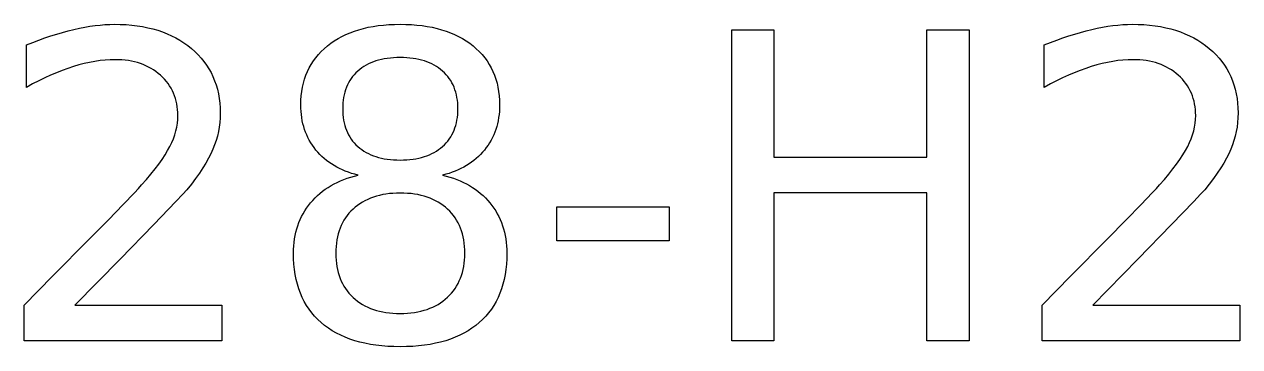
# Model space of a CAD drawing. Header units: millimetres. Extents: x -1.13 to 1.13, y -0.3 to 0.3.
import ezdxf

# ---------------------------------------------------------------- set-up
doc = ezdxf.new("R2010")
doc.units = ezdxf.units.MM
doc.layers.add('LASER_MARK', color=7, linetype='Continuous')

msp = doc.modelspace()

# ---------------------------------------------------------------- linework, layer by layer
at = {"layer": 'LASER_MARK'}
for points in [[(-1.035572, -0.222918), (-0.762492, -0.222918), (-0.762492, -0.288767), (-1.129697, -0.288767), (-1.129697, -0.222918), (-1.077066, -0.168932), (-1.008264, -0.099161), (-0.973391, -0.063779), (-0.945659, -0.035297), (-0.925069, -0.013714), (-0.917452, -0.005511), (-0.911621, 0.000968), (-0.902582, 0.011321), (-0.894251, 0.021268), (-0.886628, 0.030809), (-0.879713, 0.039945), (-0.873507, 0.048676), (-0.868008, 0.057), (-0.863218, 0.06492), (-0.859135, 0.072434), (-0.85564, 0.07973), (-0.852611, 0.086996), (-0.850048, 0.094231), (-0.847951, 0.101436), (-0.84632, 0.108611), (-0.845155, 0.115756), (-0.844456, 0.122871), (-0.844223, 0.129955), (-0.844349, 0.13565), (-0.844728, 0.141212), (-0.84536, 0.146641), (-0.846244, 0.151937), (-0.847381, 0.157099), (-0.848771, 0.162129), (-0.850413, 0.167025), (-0.852308, 0.171788), (-0.854456, 0.176418), (-0.856857, 0.180915), (-0.85951, 0.185279), (-0.862416, 0.189509), (-0.865574, 0.193607), (-0.868985, 0.197571), (-0.872649, 0.201402), (-0.876566, 0.2051), (-0.880685, 0.208618), (-0.884957, 0.211909), (-0.889382, 0.214973), (-0.89396, 0.21781), (-0.898691, 0.22042), (-0.903574, 0.222803), (-0.908611, 0.224959), (-0.9138, 0.226888), (-0.919142, 0.228591), (-0.924636, 0.230066), (-0.930284, 0.231314), (-0.936084, 0.232335), (-0.942037, 0.23313), (-0.948143, 0.233697), (-0.954402, 0.234038), (-0.960814, 0.234151), (-0.970077, 0.233951), (-0.979467, 0.233352), (-0.988984, 0.232354), (-0.998629, 0.230955), (-1.0084, 0.229158), (-1.018299, 0.226961), (-1.028324, 0.224365), (-1.038477, 0.221369), (-1.048781, 0.217967), (-1.05926, 0.214154), (-1.069915, 0.20993), (-1.080746, 0.205294), (-1.091752, 0.200246), (-1.102934, 0.194787), (-1.114291, 0.188916), (-1.125824, 0.182634), (-1.125824, 0.261653), (-1.114106, 0.266252), (-1.102583, 0.270562), (-1.091253, 0.27458), (-1.080117, 0.278309), (-1.069173, 0.281746), (-1.058425, 0.284893), (-1.04787, 0.28775), (-1.037508, 0.290316), (-1.027353, 0.292586), (-1.017415, 0.294553), (-1.007695, 0.296217), (-0.998193, 0.297579), (-0.988909, 0.298638), (-0.979842, 0.299395), (-0.970994, 0.299849), (-0.962363, 0.3), (-0.951272, 0.299824), (-0.940466, 0.299298), (-0.929944, 0.29842), (-0.919707, 0.297192), (-0.909754, 0.295612), (-0.900085, 0.293681), (-0.890701, 0.2914), (-0.881601, 0.288767), (-0.872786, 0.285783), (-0.864256, 0.282448), (-0.856009, 0.278763), (-0.848048, 0.274726), (-0.84037, 0.270338), (-0.832977, 0.265599), (-0.825869, 0.260509), (-0.819045, 0.255068), (-0.812572, 0.249333), (-0.806517, 0.243363), (-0.800879, 0.237156), (-0.795659, 0.230713), (-0.790856, 0.224035), (-0.786472, 0.21712), (-0.782504, 0.209969), (-0.778955, 0.202582), (-0.775823, 0.194959), (-0.773108, 0.187101), (-0.770811, 0.179006), (-0.768932, 0.170675), (-0.76747, 0.162108), (-0.766426, 0.153305), (-0.7658, 0.144265), (-0.765591, 0.13499), (-0.7658, 0.126139), (-0.766426, 0.117402), (-0.76747, 0.108781), (-0.768932, 0.100274), (-0.770811, 0.091883), (-0.773108, 0.083606), (-0.775823, 0.075445), (-0.778955, 0.067398), (-0.782637, 0.059231), (-0.787004, 0.050706), (-0.792055, 0.041824), (-0.797789, 0.032586), (-0.804208, 0.02299), (-0.81131, 0.013037), (-0.819096, 0.002727), (-0.827567, -0.007941), (-0.835047, -0.016208), (-0.847805, -0.029777), (-0.889155, -0.072821), (-0.951711, -0.137169)], [(-0.509168, 0.019174), (-0.515375, 0.020809), (-0.521408, 0.022617), (-0.527268, 0.024598), (-0.532953, 0.026751), (-0.538465, 0.029077), (-0.543802, 0.031575), (-0.548965, 0.034245), (-0.553955, 0.037088), (-0.55877, 0.040104), (-0.563411, 0.043292), (-0.567879, 0.046653), (-0.572172, 0.050186), (-0.576291, 0.053891), (-0.580237, 0.057769), (-0.584008, 0.06182), (-0.587605, 0.066043), (-0.591006, 0.070411), (-0.594187, 0.074897), (-0.597149, 0.079501), (-0.599891, 0.084224), (-0.602415, 0.089064), (-0.604718, 0.094022), (-0.606802, 0.099099), (-0.608667, 0.104293), (-0.610313, 0.109605), (-0.611739, 0.115036), (-0.612946, 0.120584), (-0.613933, 0.126251), (-0.614701, 0.132035), (-0.615249, 0.137938), (-0.615578, 0.143958), (-0.615688, 0.150097), (-0.615495, 0.15865), (-0.614916, 0.166977), (-0.613952, 0.175076), (-0.612601, 0.182949), (-0.610865, 0.190594), (-0.608743, 0.198013), (-0.606235, 0.205204), (-0.603341, 0.212169), (-0.600062, 0.218907), (-0.596396, 0.225418), (-0.592345, 0.231701), (-0.587908, 0.237758), (-0.583085, 0.243588), (-0.577876, 0.249191), (-0.572282, 0.254567), (-0.566301, 0.259716), (-0.559985, 0.264594), (-0.553383, 0.269158), (-0.546494, 0.273406), (-0.53932, 0.27734), (-0.53186, 0.280959), (-0.524114, 0.284264), (-0.516082, 0.287254), (-0.507763, 0.289929), (-0.499159, 0.292289), (-0.490269, 0.294335), (-0.481093, 0.296066), (-0.471631, 0.297482), (-0.461883, 0.298584), (-0.451849, 0.299371), (-0.441529, 0.299843), (-0.430924, 0.3), (-0.420272, 0.299843), (-0.40991, 0.299371), (-0.399839, 0.298584), (-0.390059, 0.297482), (-0.380569, 0.296066), (-0.371369, 0.294335), (-0.36246, 0.292289), (-0.353842, 0.289929), (-0.345514, 0.287254), (-0.337476, 0.284264), (-0.329729, 0.280959), (-0.322273, 0.27734), (-0.315107, 0.273406), (-0.308232, 0.269158), (-0.301647, 0.264594), (-0.295352, 0.259716), (-0.289395, 0.254567), (-0.283823, 0.249191), (-0.278634, 0.243588), (-0.27383, 0.237758), (-0.269411, 0.231701), (-0.265375, 0.225418), (-0.261724, 0.218907), (-0.258457, 0.212169), (-0.255575, 0.205204), (-0.253077, 0.198013), (-0.250963, 0.190594), (-0.249234, 0.182949), (-0.247889, 0.175076), (-0.246928, 0.166977), (-0.246351, 0.15865), (-0.246159, 0.150097), (-0.246269, 0.143958), (-0.246598, 0.137938), (-0.247147, 0.132035), (-0.247914, 0.126251), (-0.248902, 0.120584), (-0.250108, 0.115036), (-0.251534, 0.109605), (-0.25318, 0.104293), (-0.255045, 0.099099), (-0.257129, 0.094022), (-0.259433, 0.089064), (-0.261956, 0.084224), (-0.264698, 0.079501), (-0.26766, 0.074897), (-0.270841, 0.070411), (-0.274242, 0.066043), (-0.277838, 0.06182), (-0.281604, 0.057769), (-0.285542, 0.053891), (-0.289651, 0.050186), (-0.293931, 0.046653), (-0.298381, 0.043292), (-0.303003, 0.040104), (-0.307796, 0.037088), (-0.312759, 0.034245), (-0.317894, 0.031575), (-0.3232, 0.029077), (-0.328676, 0.026751), (-0.334324, 0.024598), (-0.340142, 0.022617), (-0.346132, 0.020809), (-0.352292, 0.019174), (-0.345321, 0.017429), (-0.338544, 0.015488), (-0.331963, 0.01335), (-0.325577, 0.011015), (-0.319387, 0.008484), (-0.313391, 0.005756), (-0.307591, 0.002831), (-0.301986, -0.000291), (-0.296576, -0.003609), (-0.291361, -0.007124), (-0.286341, -0.010835), (-0.281517, -0.014743), (-0.276887, -0.018848), (-0.272453, -0.02315), (-0.268215, -0.027648), (-0.264171, -0.032343), (-0.260348, -0.037203), (-0.256772, -0.042197), (-0.253442, -0.047323), (-0.25036, -0.052582), (-0.247523, -0.057975), (-0.244934, -0.063501), (-0.242591, -0.06916), (-0.240494, -0.074952), (-0.238645, -0.080877), (-0.237041, -0.086935), (-0.235685, -0.093127), (-0.234575, -0.099451), (-0.233712, -0.105909), (-0.233095, -0.1125), (-0.232725, -0.119224), (-0.232602, -0.126081), (-0.232803, -0.136435), (-0.233404, -0.146484), (-0.234406, -0.156226), (-0.23581, -0.165663), (-0.237614, -0.174795), (-0.239819, -0.18362), (-0.242426, -0.192141), (-0.245433, -0.200355), (-0.248841, -0.208264), (-0.25265, -0.215867), (-0.25686, -0.223165), (-0.261472, -0.230157), (-0.266484, -0.236843), (-0.271897, -0.243223), (-0.277711, -0.249298), (-0.283926, -0.255068), (-0.290514, -0.260509), (-0.297449, -0.265599), (-0.304731, -0.270338), (-0.312359, -0.274726), (-0.320334, -0.278763), (-0.328655, -0.282448), (-0.337323, -0.285783), (-0.346337, -0.288767), (-0.355697, -0.2914), (-0.365405, -0.293681), (-0.375458, -0.295612), (-0.385858, -0.297192), (-0.396605, -0.29842), (-0.407698, -0.299298), (-0.419138, -0.299824), (-0.430924, -0.3), (-0.44271, -0.299824), (-0.454149, -0.299298), (-0.465242, -0.29842), (-0.475989, -0.297192), (-0.486389, -0.295612), (-0.496443, -0.293681), (-0.50615, -0.2914), (-0.51551, -0.288767), (-0.524525, -0.285783), (-0.533192, -0.282448), (-0.541513, -0.278763), (-0.549488, -0.274726), (-0.557116, -0.270338), (-0.564398, -0.265599), (-0.571333, -0.260509), (-0.577922, -0.255068), (-0.584137, -0.249298), (-0.589951, -0.243223), (-0.595364, -0.236843), (-0.600376, -0.230157), (-0.604987, -0.223165), (-0.609197, -0.215867), (-0.613006, -0.208264), (-0.616414, -0.200355), (-0.619421, -0.192141), (-0.622028, -0.18362), (-0.624233, -0.174795), (-0.626037, -0.165663), (-0.627441, -0.156226), (-0.628443, -0.146484), (-0.629045, -0.136435), (-0.629245, -0.126081), (-0.629121, -0.119224), (-0.628749, -0.1125), (-0.628128, -0.105909), (-0.62726, -0.099451), (-0.626143, -0.093127), (-0.624779, -0.086935), (-0.623166, -0.080877), (-0.621304, -0.074952), (-0.619195, -0.06916), (-0.616838, -0.063501), (-0.614232, -0.057975), (-0.611379, -0.052582), (-0.608277, -0.047323), (-0.604927, -0.042197), (-0.601329, -0.037203), (-0.597483, -0.032343), (-0.593416, -0.027648), (-0.589155, -0.02315), (-0.5847, -0.018848), (-0.580052, -0.014743), (-0.57521, -0.010835), (-0.570175, -0.007124), (-0.564946, -0.003609), (-0.559523, -0.000291), (-0.553906, 0.002831), (-0.548096, 0.005756), (-0.542092, 0.008484), (-0.535895, 0.011015), (-0.529503, 0.01335), (-0.522918, 0.015488), (-0.51614, 0.017429)], [(0.856617, -0.222918), (1.129697, -0.222918), (1.129697, -0.288767), (0.762492, -0.288767), (0.762492, -0.222918), (0.815122, -0.168932), (0.883925, -0.099161), (0.918798, -0.063779), (0.94653, -0.035297), (0.967119, -0.013714), (0.974737, -0.005511), (0.980568, 0.000968), (0.989607, 0.011321), (0.997939, 0.021268), (1.005561, 0.030809), (1.012475, 0.039945), (1.018682, 0.048676), (1.024182, 0.057), (1.028971, 0.06492), (1.033053, 0.072434), (1.036548, 0.07973), (1.039578, 0.086996), (1.042142, 0.094231), (1.044239, 0.101436), (1.045869, 0.108611), (1.047035, 0.115756), (1.047734, 0.122871), (1.047966, 0.129955), (1.04784, 0.13565), (1.047461, 0.141212), (1.046829, 0.146641), (1.045945, 0.151937), (1.044808, 0.157099), (1.043419, 0.162129), (1.041775, 0.167025), (1.03988, 0.171788), (1.037732, 0.176418), (1.035332, 0.180915), (1.032679, 0.185279), (1.029773, 0.189509), (1.026614, 0.193607), (1.023203, 0.197571), (1.01954, 0.201402), (1.015623, 0.2051), (1.011503, 0.208618), (1.007232, 0.211909), (1.002806, 0.214973), (0.998228, 0.21781), (0.993498, 0.22042), (0.988614, 0.222803), (0.983578, 0.224959), (0.97839, 0.226888), (0.973047, 0.228591), (0.967553, 0.230066), (0.961905, 0.231314), (0.956104, 0.232335), (0.950152, 0.23313), (0.944046, 0.233697), (0.937787, 0.234038), (0.931375, 0.234151), (0.922112, 0.233951), (0.912721, 0.233352), (0.903204, 0.232354), (0.89356, 0.230955), (0.883789, 0.229158), (0.87389, 0.226961), (0.863864, 0.224365), (0.853712, 0.221369), (0.843409, 0.217967), (0.832928, 0.214154), (0.822273, 0.20993), (0.811442, 0.205294), (0.800436, 0.200246), (0.789255, 0.194787), (0.777898, 0.188916), (0.766365, 0.182634), (0.766365, 0.261653), (0.778082, 0.266252), (0.789606, 0.270562), (0.800936, 0.27458), (0.812072, 0.278309), (0.823014, 0.281746), (0.833763, 0.284893), (0.844318, 0.28775), (0.85468, 0.290316), (0.864836, 0.292586), (0.874775, 0.294553), (0.884494, 0.296217), (0.893997, 0.297579), (0.90328, 0.298638), (0.912346, 0.299395), (0.921196, 0.299849), (0.929825, 0.3), (0.940916, 0.299824), (0.951722, 0.299298), (0.962244, 0.29842), (0.972482, 0.297192), (0.982435, 0.295612), (0.992103, 0.293681), (1.001488, 0.2914), (1.010587, 0.288767), (1.019402, 0.285783), (1.027934, 0.282448), (1.036179, 0.278763), (1.044141, 0.274726), (1.051818, 0.270338), (1.059211, 0.265599), (1.06632, 0.260509), (1.073144, 0.255068), (1.079616, 0.249333), (1.085672, 0.243363), (1.091309, 0.237156), (1.096531, 0.230713), (1.101332, 0.224035), (1.105717, 0.21712), (1.109684, 0.209969), (1.113234, 0.202582), (1.116366, 0.194959), (1.11908, 0.187101), (1.121377, 0.179006), (1.123257, 0.170675), (1.124718, 0.162108), (1.125762, 0.153305), (1.126389, 0.144265), (1.126597, 0.13499), (1.126389, 0.126139), (1.125762, 0.117402), (1.124718, 0.108781), (1.123257, 0.100274), (1.121377, 0.091883), (1.11908, 0.083606), (1.116366, 0.075445), (1.113234, 0.067398), (1.109551, 0.059231), (1.105185, 0.050706), (1.100134, 0.041824), (1.094399, 0.032586), (1.087981, 0.02299), (1.080878, 0.013037), (1.073093, 0.002727), (1.064623, -0.007941), (1.057141, -0.016208), (1.044383, -0.029777), (1.003035, -0.072821), (0.940478, -0.137169)], [(0.185732, 0.289542), (0.263976, 0.289542), (0.263976, 0.052485), (0.548289, 0.052485), (0.548289, 0.289542), (0.626533, 0.289542), (0.626533, -0.288767), (0.548289, -0.288767), (0.548289, -0.013363), (0.263976, -0.013363), (0.263976, -0.288767), (0.185732, -0.288767)], [(-0.537831, 0.142737), (-0.537722, 0.137198), (-0.537392, 0.131813), (-0.536844, 0.126582), (-0.536076, 0.121506), (-0.535089, 0.116584), (-0.533882, 0.111816), (-0.532456, 0.107203), (-0.530811, 0.102744), (-0.528946, 0.098439), (-0.526862, 0.094289), (-0.524558, 0.090293), (-0.522035, 0.086451), (-0.519292, 0.082764), (-0.516331, 0.079231), (-0.513149, 0.075852), (-0.509749, 0.072628), (-0.50615, 0.069579), (-0.502374, 0.066727), (-0.498421, 0.064071), (-0.494291, 0.061612), (-0.489984, 0.05935), (-0.4855, 0.057285), (-0.480839, 0.055416), (-0.476001, 0.053744), (-0.470986, 0.052269), (-0.465794, 0.050991), (-0.460425, 0.049909), (-0.454879, 0.049024), (-0.449155, 0.048335), (-0.443255, 0.047843), (-0.437178, 0.047548), (-0.430924, 0.04745), (-0.424715, 0.047548), (-0.418677, 0.047843), (-0.41281, 0.048335), (-0.407114, 0.049024), (-0.401589, 0.049909), (-0.396235, 0.050991), (-0.391052, 0.052269), (-0.38604, 0.053744), (-0.381199, 0.055416), (-0.376529, 0.057285), (-0.37203, 0.05935), (-0.367701, 0.061612), (-0.363544, 0.064071), (-0.359558, 0.066727), (-0.355743, 0.069579), (-0.352099, 0.072628), (-0.348651, 0.075852), (-0.345426, 0.079231), (-0.342423, 0.082764), (-0.339643, 0.086451), (-0.337085, 0.090293), (-0.33475, 0.094289), (-0.332637, 0.098439), (-0.330746, 0.102744), (-0.329078, 0.107203), (-0.327632, 0.111816), (-0.326409, 0.116584), (-0.325408, 0.121506), (-0.324629, 0.126582), (-0.324073, 0.131813), (-0.32374, 0.137198), (-0.323629, 0.142737), (-0.32374, 0.148277), (-0.324073, 0.153662), (-0.324629, 0.158892), (-0.325408, 0.163969), (-0.326409, 0.168891), (-0.327632, 0.173658), (-0.329078, 0.178272), (-0.330746, 0.182731), (-0.332637, 0.187035), (-0.33475, 0.191186), (-0.337085, 0.195182), (-0.339643, 0.199024), (-0.342423, 0.202711), (-0.345426, 0.206244), (-0.348651, 0.209623), (-0.352099, 0.212847), (-0.355743, 0.215896), (-0.359558, 0.218748), (-0.363544, 0.221403), (-0.367701, 0.223862), (-0.37203, 0.226124), (-0.376529, 0.22819), (-0.381199, 0.230058), (-0.38604, 0.23173), (-0.391052, 0.233205), (-0.396235, 0.234484), (-0.401589, 0.235566), (-0.407114, 0.236451), (-0.41281, 0.237139), (-0.418677, 0.237631), (-0.424715, 0.237926), (-0.430924, 0.238025), (-0.437178, 0.237926), (-0.443255, 0.237631), (-0.449155, 0.237139), (-0.454879, 0.236451), (-0.460425, 0.235566), (-0.465794, 0.234484), (-0.470986, 0.233205), (-0.476001, 0.23173), (-0.480839, 0.230058), (-0.4855, 0.22819), (-0.489984, 0.226124), (-0.494291, 0.223862), (-0.498421, 0.221403), (-0.502374, 0.218748), (-0.50615, 0.215896), (-0.509749, 0.212847), (-0.513149, 0.209623), (-0.516331, 0.206244), (-0.519292, 0.202711), (-0.522035, 0.199024), (-0.524558, 0.195182), (-0.526862, 0.191186), (-0.528946, 0.187035), (-0.530811, 0.182731), (-0.532456, 0.178272), (-0.533882, 0.173658), (-0.535089, 0.168891), (-0.536076, 0.163969), (-0.536844, 0.158892), (-0.537392, 0.153662), (-0.537722, 0.148277)], [(-0.430924, -0.014138), (-0.437803, -0.014255), (-0.444496, -0.014604), (-0.451003, -0.015187), (-0.457324, -0.016002), (-0.463458, -0.017051), (-0.469407, -0.018332), (-0.47517, -0.019847), (-0.480746, -0.021595), (-0.486136, -0.023575), (-0.491341, -0.025789), (-0.496359, -0.028235), (-0.501191, -0.030915), (-0.505837, -0.033828), (-0.510296, -0.036973), (-0.51457, -0.040352), (-0.518658, -0.043964), (-0.522527, -0.04778), (-0.526147, -0.051771), (-0.529518, -0.055938), (-0.532638, -0.060281), (-0.535509, -0.064799), (-0.538131, -0.069492), (-0.540503, -0.074361), (-0.542625, -0.079406), (-0.544497, -0.084626), (-0.54612, -0.090022), (-0.547493, -0.095593), (-0.548616, -0.10134), (-0.54949, -0.107262), (-0.550114, -0.113359), (-0.550489, -0.119633), (-0.550614, -0.126081), (-0.550489, -0.13253), (-0.550114, -0.138803), (-0.54949, -0.144901), (-0.548616, -0.150823), (-0.547493, -0.15657), (-0.54612, -0.162141), (-0.544497, -0.167537), (-0.542625, -0.172757), (-0.540503, -0.177801), (-0.538131, -0.18267), (-0.535509, -0.187364), (-0.532638, -0.191882), (-0.529518, -0.196224), (-0.526147, -0.200391), (-0.522527, -0.204383), (-0.518658, -0.208199), (-0.51457, -0.211811), (-0.510296, -0.215189), (-0.505837, -0.218335), (-0.501191, -0.221248), (-0.496359, -0.223927), (-0.491341, -0.226374), (-0.486136, -0.228587), (-0.480746, -0.230568), (-0.47517, -0.232316), (-0.469407, -0.23383), (-0.463458, -0.235112), (-0.457324, -0.23616), (-0.451003, -0.236976), (-0.444496, -0.237559), (-0.437803, -0.237908), (-0.430924, -0.238025), (-0.424044, -0.237907), (-0.417348, -0.237555), (-0.410838, -0.236969), (-0.404511, -0.236148), (-0.39837, -0.235093), (-0.392413, -0.233803), (-0.38664, -0.232279), (-0.381053, -0.23052), (-0.37565, -0.228526), (-0.370431, -0.226298), (-0.365397, -0.223836), (-0.360548, -0.221139), (-0.355883, -0.218207), (-0.351403, -0.215041), (-0.347107, -0.21164), (-0.342996, -0.208005), (-0.339103, -0.204167), (-0.335461, -0.200158), (-0.33207, -0.195979), (-0.32893, -0.191628), (-0.326042, -0.187106), (-0.323405, -0.182413), (-0.321019, -0.177549), (-0.318884, -0.172515), (-0.317, -0.167309), (-0.315367, -0.161932), (-0.313986, -0.156384), (-0.312855, -0.150666), (-0.311976, -0.144776), (-0.311348, -0.138716), (-0.310972, -0.132484), (-0.310846, -0.126081), (-0.310971, -0.119633), (-0.311345, -0.113359), (-0.31197, -0.107262), (-0.312843, -0.10134), (-0.313967, -0.095593), (-0.31534, -0.090022), (-0.316963, -0.084626), (-0.318835, -0.079406), (-0.320957, -0.074361), (-0.323329, -0.069492), (-0.32595, -0.064799), (-0.328821, -0.060281), (-0.331942, -0.055938), (-0.335313, -0.051771), (-0.338933, -0.04778), (-0.342802, -0.043964), (-0.346891, -0.040352), (-0.35117, -0.036973), (-0.355637, -0.033828), (-0.360293, -0.030915), (-0.365139, -0.028235), (-0.370174, -0.025789), (-0.375398, -0.023575), (-0.380811, -0.021595), (-0.386413, -0.019847), (-0.392204, -0.018332), (-0.398184, -0.017051), (-0.404354, -0.016002), (-0.410713, -0.015187), (-0.417261, -0.014604), (-0.423998, -0.014255)], [(-0.139639, -0.039703), (0.069141, -0.039703), (0.069141, -0.103228), (-0.139639, -0.103228)]]:
    msp.add_lwpolyline(points, close=True, dxfattribs=at)

doc.saveas('drawing.dxf')
